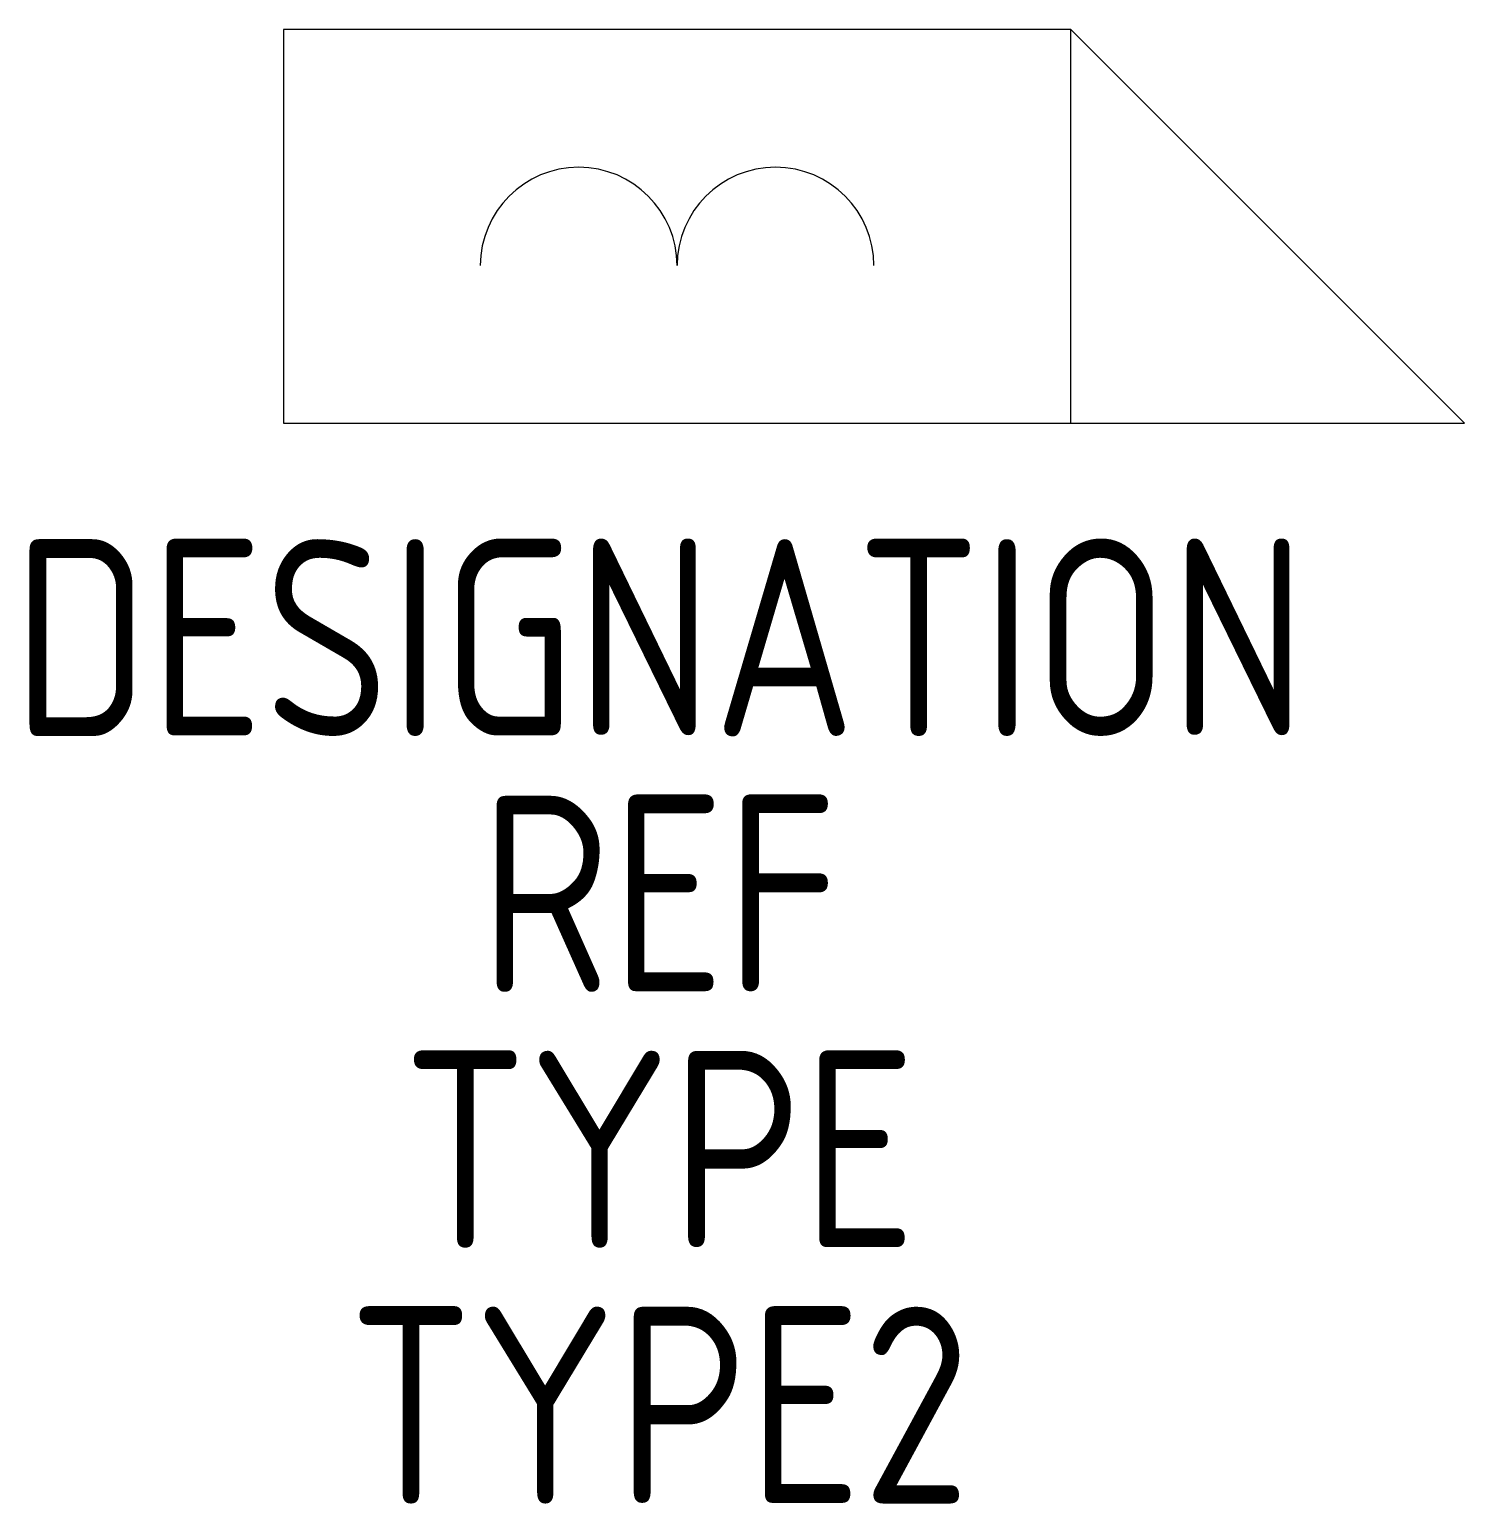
# Model space of a CAD drawing. Header units: millimetres. Extents: x -3.2 to 15, y -18.7 to 0.
import ezdxf
from ezdxf.enums import TextEntityAlignment as Align

# ---------------------------------------------------------------- set-up
doc = ezdxf.new("R2010")
doc.units = ezdxf.units.MM
for name, color, linetype in [('SYMB_FIL_FIN', 1, 'Continuous'), ('SYMB_TXT_NOM', 3, 'Continuous'), ('SYMBOLE', 3, 'Continuous')]:
    doc.layers.add(name, color=color, linetype=linetype)
doc.styles.add('NET2_5', font='isocp.shx', dxfattribs={"width": 0.9, "height": 2.5})

msp = doc.modelspace()

# ---------------------------------------------------------------- linework, layer by layer
at = {"layer": 'SYMB_FIL_FIN'}
for centre in [(3.75, -3), (6.25, -3)]:
    msp.add_arc(centre, 1.25, 0, 180, dxfattribs=at)
at = {"layer": 'SYMBOLE'}
for p, q in [((15, -5), (10, 0)), ((10, -5), (15, -5))]:
    msp.add_line(p, q, dxfattribs=at)
msp.add_lwpolyline([(0, -5), (10, -5), (10, 0), (0, 0)], close=True, dxfattribs=at)

# ---------------------------------------------------------------- texts
at = {"layer": 'SYMB_TXT_NOM', "style": 'NET2_5', "width": 0.9, "flags": 8}
for tag, text, p in [('DESIGNATION', 'S?', (4.775, -8.974)), ('REF', '', (4.775, -12.224)), ('TYPE', '', (4.775, -15.474)), ('TYPE2', '', (4.775, -18.724))]:
    msp.add_attdef(tag, text=text, height=2.5, dxfattribs=at).set_placement(p, align=Align.CENTER)

doc.saveas('drawing.dxf')
